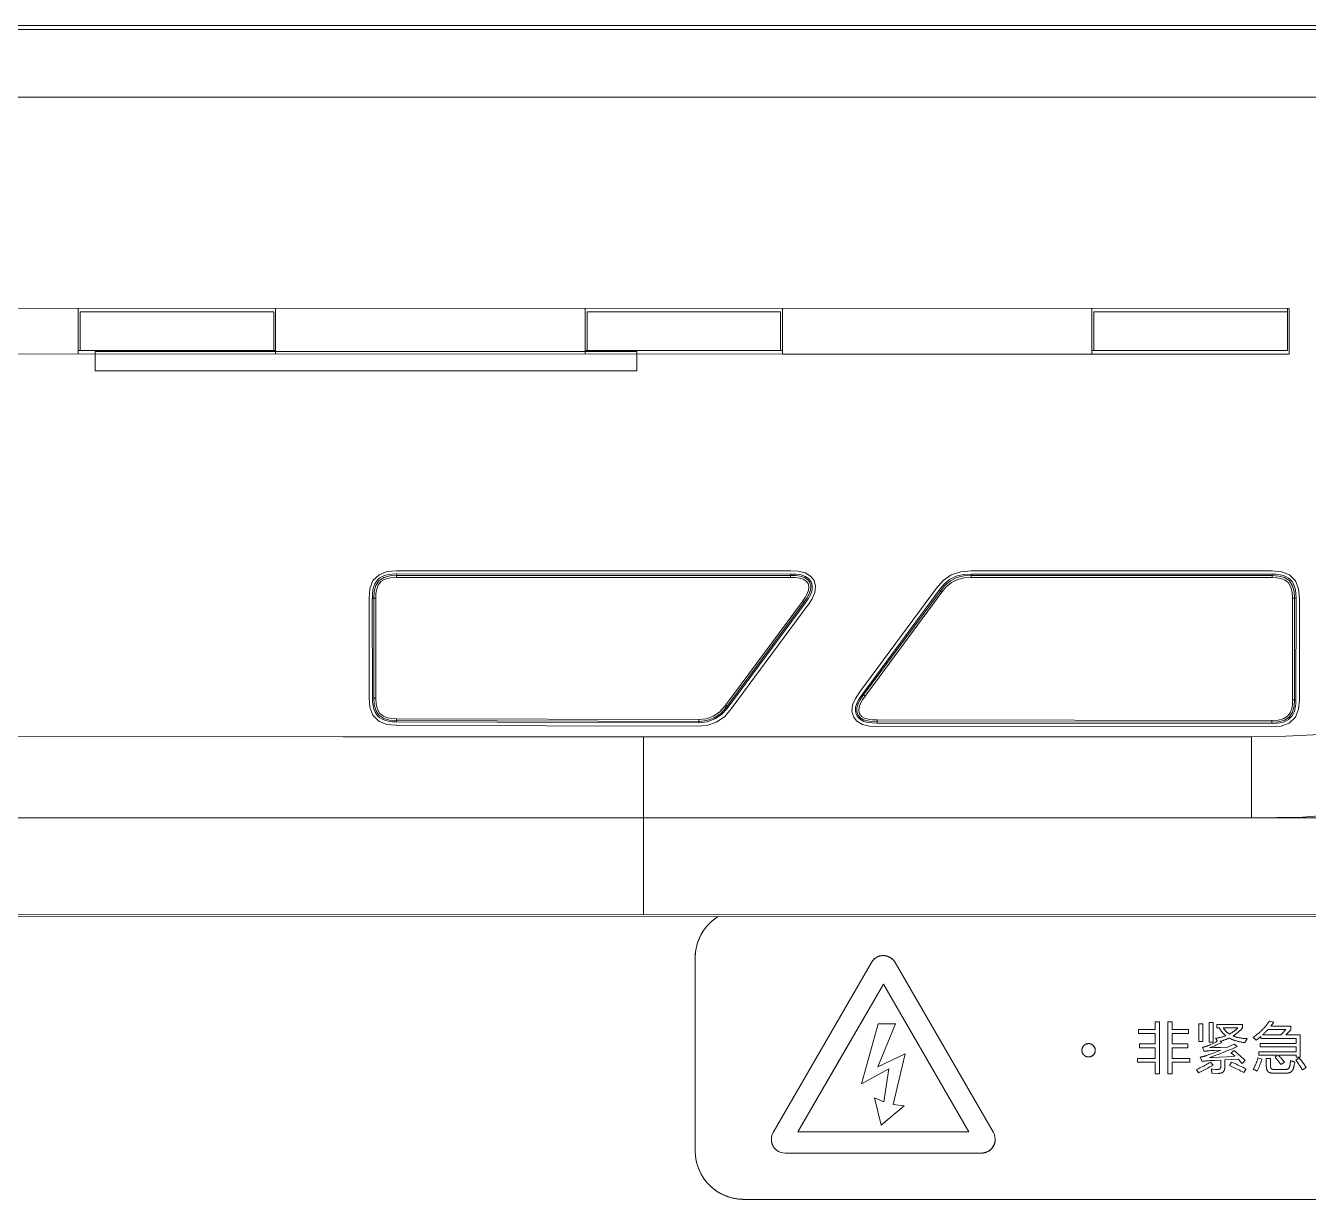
# Model space of a CAD drawing. Header units: millimetres. Extents: x 0 to 100, y -18 to 195.
# Drawn here: x 62.76 to 69.39, y 147.4 to 153.47 of the extents above; entities that cross this region are included whole.
import ezdxf

# ---------------------------------------------------------------- set-up
doc = ezdxf.new("R2010")
doc.units = ezdxf.units.MM
for name, color, linetype in [('4208-01638_A_0', 7, 'Continuous'), ('4208-01643_A_0', 7, 'Continuous'), ('4403-05132_0', 7, 'Continuous'), ('ANJIAN_A_0', 7, 'Continuous'), ('DAOGUANGZHU_A_0', 7, 'Continuous'), ('ZHUANGSHIMIANBAN_A_0', 7, 'Continuous')]:
    doc.layers.add(name, color=color, linetype=linetype)

msp = doc.modelspace()

# ---------------------------------------------------------------- linework, layer by layer
at = {"color": 0, "linetype": 'Continuous', "lineweight": 9}
for p, q in [((63.1221, 151.7814), (63.1221, 151.6815)), ((65.9211, 151.7814), (63.1221, 151.7814)), ((65.9212, 151.7814), (65.9212, 151.6815)), ((65.9211, 151.6815), (63.1221, 151.6815)), ((67.1339, 148.6229), (66.6257, 147.7432)), ((67.14, 148.6325), (67.1339, 148.6229)), ((67.256, 148.6229), (67.2495, 148.6325)), ((67.7638, 147.7432), (67.256, 148.6229)), ((66.9744, 148.1288), (67.195, 148.5108)), ((67.195, 148.5108), (67.6361, 147.7467)), ((67.0821, 147.9956), (67.1676, 148.3051)), ((67.2574, 148.3051), (67.167, 148.0836)), ((67.1676, 148.3051), (67.2574, 148.3051)), ((67.167, 148.0836), (67.3077, 148.1514)), ((67.3077, 148.1514), (67.2458, 147.8892)), ((66.7538, 147.7467), (66.9744, 148.1288)), ((67.2233, 148.0732), (67.0821, 147.9956)), ((67.1968, 147.9017), (67.2233, 148.0732)), ((67.1839, 147.7812), (67.1486, 147.9235)), ((67.1486, 147.9235), (67.1968, 147.9017)), ((67.3028, 147.8815), (67.1839, 147.7812)), ((67.2458, 147.8892), (67.3028, 147.8815)), ((67.6361, 147.7467), (66.7538, 147.7467)), ((66.6178, 147.7223), (66.6165, 147.711)), ((66.6209, 147.7332), (66.6178, 147.7223)), ((66.6257, 147.7432), (66.6209, 147.7332)), ((67.7686, 147.7332), (67.7638, 147.7432)), ((67.7717, 147.7223), (67.7686, 147.7332)), ((67.7734, 147.711), (67.7717, 147.7223)), ((66.6361, 147.6591), (66.6444, 147.6517)), ((66.6444, 147.6517), (66.654, 147.6456)), ((66.654, 147.6456), (66.6645, 147.6412)), ((66.6645, 147.6412), (66.6758, 147.6386)), ((66.6758, 147.6386), (66.6871, 147.6377)), ((66.6871, 147.6377), (67.7028, 147.6377))]:
    msp.add_line(p, q, dxfattribs=at)
for points in [[(67.1893, 148.6582), (67.1753, 148.6561), (67.1618, 148.6508), (67.1497, 148.6428), (67.14, 148.6325)], [(67.2495, 148.6325), (67.2374, 148.644), (67.2224, 148.6525), (67.2059, 148.6575), (67.1893, 148.6582)], [(68.2211, 148.169), (68.2236, 148.1821), (68.231, 148.1932), (68.2421, 148.2008), (68.2554, 148.2037), (68.2687, 148.2012), (68.2801, 148.1938), (68.2877, 148.1825), (68.2904, 148.1693)], [(68.2904, 148.1693), (68.2878, 148.156), (68.2804, 148.1447), (68.2692, 148.1371), (68.2559, 148.1344), (68.2426, 148.137), (68.2313, 148.1445), (68.2238, 148.1558), (68.2211, 148.169)], [(66.6165, 147.711), (66.6174, 147.6969), (66.6211, 147.6829), (66.6274, 147.67), (66.6361, 147.6591)], [(67.7028, 147.6377), (67.7213, 147.6403), (67.7388, 147.6476), (67.7538, 147.6593), (67.7648, 147.6747), (67.7714, 147.6924), (67.7734, 147.711)]]:
    msp.add_lwpolyline(points, dxfattribs=at)
at = {"layer": '4208-01638_A_0', "color": 0, "linetype": 'Continuous', "lineweight": 9}
for p, q in [((56.1349, 153.0986), (76.2375, 153.0963)), ((69.2928, 152.0047), (57.7968, 152.006)), ((63.035, 152.0054), (63.035, 151.769)), ((64.0546, 151.7689), (64.0546, 152.0053)), ((65.6541, 152.0051), (65.654, 151.7687)), ((66.6737, 151.7686), (66.6737, 152.005)), ((68.2731, 152.0048), (68.2731, 151.7684)), ((69.2927, 151.7683), (69.2928, 152.0047)), ((60.4159, 151.7693), (66.6737, 151.7686)), ((66.6737, 151.7686), (68.2731, 151.7684)), ((69.2927, 151.7683), (68.2731, 151.7684)), ((64.6786, 150.6485), (66.7145, 150.6483)), ((67.6482, 150.6482), (69.2035, 150.648)), ((67.0733, 150.0215), (67.4697, 150.5581)), ((64.5372, 149.9906), (64.5372, 150.5072)), ((66.8046, 150.4698), (66.4093, 149.9346)), ((69.3449, 150.5066), (69.3448, 149.9816)), ((66.2307, 149.8446), (64.6783, 149.8488)), ((69.2034, 149.8404), (67.1633, 149.8427)), ((64.404, 149.79), (65.955, 149.7902)), ((65.9549, 148.8701), (65.955, 149.7898)), ((65.955, 149.7902), (69.0983, 149.7898)), ((69.0982, 149.37), (69.0983, 149.7898)), ((65.955, 149.3703), (75.495, 149.3692)), ((56.8905, 148.8711), (75.4913, 148.869)), ((75.4913, 148.8586), (56.8905, 148.8607))]:
    msp.add_line(p, q, dxfattribs=at)
for points in [[(69.0983, 149.7898), (69.2751, 149.7923), (69.4518, 149.8015), (69.6276, 149.8227), (69.8012, 149.8591), (69.9702, 149.9126), (70.1326, 149.9838), (70.2862, 150.0721), (70.4294, 150.176), (70.5614, 150.2935), (70.6826, 150.4218), (70.795, 150.558), (70.9024, 150.699)], [(64.5372, 150.5064), (64.541, 150.5554), (64.5578, 150.5971), (64.589, 150.6278), (64.6304, 150.6439), (64.6786, 150.6475)], [(66.7145, 150.6473), (66.7547, 150.6456), (66.7906, 150.6372), (66.8187, 150.6207), (66.8371, 150.5975), (66.8451, 150.569), (66.8417, 150.5364), (66.8272, 150.5024), (66.8046, 150.4691)], [(67.4697, 150.5573), (67.5035, 150.597), (67.5462, 150.6273), (67.5958, 150.6432), (67.6482, 150.6472)], [(69.2035, 150.647), (69.2526, 150.6433), (69.2943, 150.6265), (69.325, 150.5954), (69.3412, 150.554), (69.3449, 150.5058)], [(71.2402, 150.4507), (71.0858, 150.2491), (70.9354, 150.0755), (70.7854, 149.9282), (70.635, 149.8042), (70.4824, 149.6997), (70.3258, 149.6114), (70.162, 149.5371), (69.9879, 149.4758), (69.8003, 149.4278), (69.5935, 149.3938), (69.3617, 149.3749), (69.0982, 149.37)], [(67.1633, 149.8429), (67.1229, 149.8447), (67.087, 149.8532), (67.0588, 149.87), (67.0406, 149.8933), (67.0329, 149.9218), (67.0363, 149.9543), (67.0508, 149.9879), (67.0733, 150.0214)], [(64.6783, 149.849), (64.6293, 149.8529), (64.5877, 149.8697), (64.557, 149.9009), (64.5408, 149.9423), (64.5372, 149.9905)], [(66.4093, 149.9346), (66.3755, 149.8948), (66.3328, 149.8645), (66.2831, 149.8486), (66.2307, 149.8447)], [(69.3448, 149.9815), (69.341, 149.9325), (69.3241, 149.8908), (69.2929, 149.8602), (69.2515, 149.8441), (69.2034, 149.8416)], [(56.6447, 149.8045), (59.2311, 149.7966), (61.8175, 149.7916), (64.404, 149.79)], [(59.6621, 149.3752), (62.6901, 149.3713), (65.955, 149.3704)]]:
    msp.add_lwpolyline(points, dxfattribs=at)
at = {"layer": '4208-01643_A_0', "color": 0, "linetype": 'Continuous', "lineweight": 9}
for p, q in [((56.8149, 153.4462), (75.5682, 153.4462)), ((76.2484, 153.0963), (56.1347, 153.0963))]:
    msp.add_line(p, q, dxfattribs=at)
at = {"layer": '4403-05132_0', "color": 0, "linetype": 'Continuous', "lineweight": 9}
for p, q in [((66.2951, 148.8233), (66.2975, 148.8257)), ((66.2548, 148.769), (66.2588, 148.776)), ((66.231, 148.7095), (66.2328, 148.7158)), ((66.2229, 148.6479), (66.2229, 147.6483)), ((67.1339, 148.6229), (66.6257, 147.7432)), ((67.14, 148.6325), (67.1339, 148.6229)), ((67.256, 148.6229), (67.2495, 148.6325)), ((67.7638, 147.7432), (67.256, 148.6229)), ((67.195, 148.5108), (66.7538, 147.7467)), ((67.6361, 147.7467), (67.195, 148.5108)), ((67.0821, 147.9956), (67.1676, 148.3051)), ((67.2574, 148.3051), (67.167, 148.0836)), ((67.1676, 148.3051), (67.2574, 148.3051)), ((68.5993, 148.2759), (68.5993, 148.3153)), ((68.5993, 148.3153), (68.6214, 148.3153)), ((68.6214, 148.3153), (68.6214, 148.0473)), ((68.6646, 148.0473), (68.6646, 148.3153)), ((68.6646, 148.3153), (68.6867, 148.3153)), ((68.6867, 148.3153), (68.6867, 148.2759)), ((68.8254, 148.214), (68.8254, 148.3057)), ((68.8254, 148.3057), (68.8452, 148.3057)), ((68.8452, 148.3057), (68.8452, 148.214)), ((68.8788, 148.2109), (68.8788, 148.3128)), ((68.8788, 148.3128), (68.8987, 148.3128)), ((68.8987, 148.3128), (68.8987, 148.2109)), ((68.9182, 148.2859), (68.9182, 148.3029)), ((68.9182, 148.3029), (69.0502, 148.3029)), ((68.9307, 148.2859), (68.9182, 148.2859)), ((69.0273, 148.2859), (68.951, 148.2859)), ((69.0502, 148.3029), (69.0502, 148.2853)), ((69.1898, 148.32), (69.2126, 148.3148)), ((69.1976, 148.2941), (69.3014, 148.2941)), ((69.3014, 148.2941), (69.3014, 148.2756)), ((68.5142, 148.2561), (68.5142, 148.2759)), ((68.5142, 148.2759), (68.5993, 148.2759)), ((68.5993, 148.2561), (68.5142, 148.2561)), ((68.5993, 148.2021), (68.5993, 148.2561)), ((68.6867, 148.2759), (68.7723, 148.2759)), ((68.6867, 148.2561), (68.6867, 148.2021)), ((68.7723, 148.2561), (68.6867, 148.2561)), ((68.7723, 148.2759), (68.7723, 148.2561)), ((68.8452, 148.214), (68.8254, 148.214)), ((68.8987, 148.2109), (68.8788, 148.2109)), ((68.9348, 148.2153), (68.9441, 148.2085)), ((69.1454, 148.2305), (69.1454, 148.2404)), ((69.3281, 148.2305), (69.1454, 148.2305)), ((69.1549, 148.2487), (69.2498, 148.2487)), ((69.2741, 148.2759), (69.1822, 148.2759)), ((69.3014, 148.2756), (69.2756, 148.2487)), ((69.2756, 148.2487), (69.349, 148.2487)), ((69.3281, 148.2049), (69.3281, 148.2305)), ((69.349, 148.2487), (69.349, 148.1335)), ((67.167, 148.0836), (67.3077, 148.1514)), ((67.3077, 148.1514), (67.2458, 147.8892)), ((68.5186, 148.1823), (68.5186, 148.2021)), ((68.5186, 148.2021), (68.5993, 148.2021)), ((68.5993, 148.1823), (68.5186, 148.1823)), ((68.5993, 148.1272), (68.5993, 148.1823)), ((68.6867, 148.2021), (68.7682, 148.2021)), ((68.6867, 148.1823), (68.6867, 148.1272)), ((68.7682, 148.1823), (68.6867, 148.1823)), ((68.7682, 148.2021), (68.7682, 148.1823)), ((68.8439, 148.1842), (68.8492, 148.1855)), ((68.8529, 148.1633), (68.8439, 148.1842)), ((68.8808, 148.182), (68.9022, 148.1826)), ((68.8853, 148.1983), (68.8943, 148.2023)), ((68.9064, 148.1684), (68.8934, 148.1676)), ((68.9022, 148.1826), (68.938, 148.1838)), ((68.9389, 148.1704), (68.9064, 148.1684)), ((68.9441, 148.2085), (68.9327, 148.2034)), ((68.938, 148.1838), (68.9738, 148.1853)), ((68.9738, 148.1853), (69.008, 148.201)), ((68.9932, 148.1558), (69.0075, 148.1676)), ((69.0119, 148.1382), (68.9932, 148.1558)), ((69.008, 148.201), (69.0232, 148.1878)), ((69.1355, 148.1431), (69.1355, 148.1613)), ((69.1355, 148.1613), (69.3281, 148.1613)), ((69.1421, 148.1872), (69.1421, 148.2049)), ((69.1421, 148.2049), (69.3281, 148.2049)), ((69.3281, 148.1872), (69.1421, 148.1872)), ((69.3281, 148.1613), (69.3281, 148.1872)), ((66.7538, 147.7467), (66.9744, 148.1288)), ((68.5087, 148.1073), (68.5087, 148.1272)), ((68.5087, 148.1272), (68.5993, 148.1272)), ((68.5993, 148.1073), (68.5087, 148.1073)), ((68.5993, 148.0473), (68.5993, 148.1073)), ((68.6867, 148.1272), (68.7784, 148.1272)), ((68.6867, 148.1073), (68.6867, 148.0473)), ((68.7784, 148.1073), (68.6867, 148.1073)), ((68.7784, 148.1272), (68.7784, 148.1073)), ((68.8433, 148.1115), (68.832, 148.1332)), ((68.8857, 148.1084), (68.8992, 148.0925)), ((68.9071, 148.1167), (68.888, 148.1158)), ((68.9389, 148.1184), (68.9071, 148.1167)), ((68.9315, 148.1336), (68.9717, 148.1358)), ((68.9389, 148.085), (68.9389, 148.1184)), ((69.0279, 148.1226), (68.9599, 148.1193)), ((68.9599, 148.1193), (68.9599, 148.0823)), ((68.9717, 148.1358), (69.0119, 148.1382)), ((68.9833, 148.0908), (68.9937, 148.1073)), ((69.0491, 148.1012), (69.0279, 148.1226)), ((69.0651, 148.1159), (69.0491, 148.1012)), ((69.1305, 148.1294), (69.1512, 148.123)), ((69.2321, 148.1431), (69.1355, 148.1431)), ((69.1741, 148.0867), (69.1741, 148.1269)), ((69.1741, 148.1269), (69.1956, 148.1269)), ((69.1956, 148.1269), (69.1956, 148.0878)), ((69.219, 148.1332), (69.2321, 148.1431)), ((69.3281, 148.1431), (69.2366, 148.1431)), ((69.2677, 148.1084), (69.2498, 148.0947)), ((69.298, 148.1028), (69.2988, 148.1079)), ((69.3208, 148.104), (69.3195, 148.0973)), ((69.3215, 148.1073), (69.3208, 148.104)), ((69.3267, 148.1187), (69.3441, 148.1296)), ((69.3281, 148.1335), (69.3281, 148.1431)), ((69.349, 148.1335), (69.3281, 148.1335)), ((69.3802, 148.0803), (69.3612, 148.0674)), ((67.2233, 148.0732), (67.0821, 147.9956)), ((67.1968, 147.9017), (67.2233, 148.0732)), ((68.6214, 148.0473), (68.5993, 148.0473)), ((68.6867, 148.0473), (68.6646, 148.0473)), ((68.824, 148.0522), (68.813, 148.0704)), ((68.9276, 148.0495), (68.8929, 148.05)), ((68.899, 148.0709), (68.912, 148.0698)), ((69.0695, 148.0735), (69.0577, 148.0541)), ((69.2774, 148.0508), (69.2061, 148.0508)), ((69.2116, 148.0701), (69.2738, 148.0701)), ((67.1839, 147.7812), (67.1486, 147.9235)), ((67.1486, 147.9235), (67.1968, 147.9017)), ((67.3028, 147.8815), (67.1839, 147.7812)), ((67.2458, 147.8892), (67.3028, 147.8815)), ((67.6361, 147.7467), (66.7538, 147.7467)), ((66.6178, 147.7223), (66.6165, 147.711)), ((66.6209, 147.7332), (66.6178, 147.7223)), ((66.6257, 147.7432), (66.6209, 147.7332)), ((67.7686, 147.7332), (67.7638, 147.7432)), ((67.7717, 147.7223), (67.7686, 147.7332)), ((67.7734, 147.711), (67.7717, 147.7223)), ((66.6361, 147.6591), (66.6444, 147.6517)), ((66.6444, 147.6517), (66.654, 147.6456)), ((66.654, 147.6456), (66.6645, 147.6412)), ((66.6645, 147.6412), (66.6758, 147.6386)), ((66.6758, 147.6386), (66.6871, 147.6377)), ((66.6871, 147.6377), (67.7028, 147.6377)), ((66.2328, 147.5803), (66.231, 147.5867)), ((66.2589, 147.52), (66.2547, 147.5273)), ((66.2977, 147.4703), (66.2949, 147.4731)), ((66.352, 147.4301), (66.3445, 147.4344)), ((66.4114, 147.4064), (66.4047, 147.4083)), ((66.4728, 147.3983), (75.9695, 147.3983))]:
    msp.add_line(p, q, dxfattribs=at)
for points in [[(66.2588, 148.776), (66.2605, 148.7788), (66.2622, 148.7816), (66.264, 148.7844), (66.2658, 148.7872), (66.2677, 148.79), (66.2696, 148.7927), (66.2715, 148.7954), (66.2735, 148.7981), (66.2755, 148.8007), (66.2775, 148.8034), (66.2796, 148.806), (66.2817, 148.8085), (66.2838, 148.8111), (66.286, 148.8136), (66.2882, 148.816), (66.2905, 148.8185), (66.2928, 148.8209), (66.2951, 148.8233)], [(66.2975, 148.8257), (66.2997, 148.8278), (66.3019, 148.8299), (66.3042, 148.832), (66.3064, 148.8341), (66.3087, 148.8361), (66.3111, 148.8381), (66.3134, 148.8401), (66.3158, 148.842), (66.3182, 148.8439), (66.3207, 148.8458), (66.3231, 148.8476), (66.3256, 148.8494), (66.3281, 148.8512), (66.3306, 148.853), (66.3332, 148.8547), (66.3358, 148.8564), (66.3383, 148.858), (66.341, 148.8597)], [(66.2328, 148.7158), (66.2337, 148.719), (66.2347, 148.7223), (66.2358, 148.7255), (66.2369, 148.7287), (66.238, 148.7319), (66.2392, 148.7351), (66.2404, 148.7382), (66.2416, 148.7414), (66.2429, 148.7445), (66.2443, 148.7477), (66.2457, 148.7508), (66.2471, 148.7538), (66.2485, 148.7569), (66.25, 148.76), (66.2516, 148.763), (66.2532, 148.766), (66.2548, 148.769)], [(66.2229, 148.6479), (66.223, 148.6511), (66.223, 148.6544), (66.2231, 148.6576), (66.2233, 148.6609), (66.2235, 148.6641), (66.2238, 148.6674), (66.2241, 148.6706), (66.2244, 148.6739), (66.2248, 148.6772), (66.2252, 148.6804), (66.2257, 148.6837), (66.2262, 148.6869), (66.2268, 148.6902), (66.2274, 148.6934), (66.228, 148.6966), (66.2287, 148.6999), (66.2294, 148.7031), (66.2302, 148.7063), (66.231, 148.7095)], [(67.1893, 148.6582), (67.1878, 148.6581), (67.1864, 148.658), (67.1849, 148.6579), (67.1834, 148.6577), (67.1819, 148.6575), (67.1805, 148.6573), (67.179, 148.657), (67.1775, 148.6567), (67.176, 148.6563), (67.1746, 148.6559), (67.1731, 148.6555), (67.1717, 148.655), (67.1702, 148.6545), (67.1688, 148.654), (67.1674, 148.6534), (67.1659, 148.6528), (67.1645, 148.6522), (67.1632, 148.6515), (67.1618, 148.6508), (67.1604, 148.6501), (67.1591, 148.6493), (67.1578, 148.6485), (67.1565, 148.6477), (67.1552, 148.6469), (67.1539, 148.646), (67.1527, 148.6451), (67.1515, 148.6442), (67.1503, 148.6433), (67.1491, 148.6423), (67.148, 148.6413), (67.1469, 148.6403), (67.1458, 148.6392), (67.1448, 148.6381), (67.1438, 148.637), (67.1428, 148.6359), (67.1418, 148.6348), (67.1409, 148.6336), (67.14, 148.6325)], [(67.2495, 148.6325), (67.2484, 148.6337), (67.2473, 148.635), (67.2462, 148.6362), (67.245, 148.6374), (67.2439, 148.6385), (67.2426, 148.6397), (67.2414, 148.6408), (67.2401, 148.6419), (67.2387, 148.6429), (67.2374, 148.644), (67.236, 148.645), (67.2346, 148.6459), (67.2331, 148.6469), (67.2316, 148.6478), (67.2302, 148.6487), (67.2286, 148.6495), (67.2271, 148.6503), (67.2256, 148.6511), (67.224, 148.6518), (67.2224, 148.6525), (67.2208, 148.6532), (67.2192, 148.6538), (67.2176, 148.6544), (67.2159, 148.655), (67.2143, 148.6555), (67.2126, 148.656), (67.211, 148.6564), (67.2093, 148.6568), (67.2076, 148.6572), (67.2059, 148.6575), (67.2043, 148.6578), (67.2026, 148.658), (67.2009, 148.6582), (67.1992, 148.6583), (67.1976, 148.6584), (67.1959, 148.6585), (67.1942, 148.6585), (67.1926, 148.6584), (67.1909, 148.6583), (67.1893, 148.6582)], [(68.9649, 148.2441), (68.9632, 148.2455), (68.9614, 148.247), (68.9597, 148.2485), (68.9581, 148.25), (68.9564, 148.2515), (68.9548, 148.2531), (68.9532, 148.2547), (68.9516, 148.2563), (68.9501, 148.258), (68.9485, 148.2597), (68.947, 148.2614), (68.9456, 148.2632), (68.9442, 148.2649), (68.9428, 148.2667), (68.9414, 148.2686), (68.9401, 148.2704), (68.9388, 148.2723), (68.9375, 148.2741), (68.9363, 148.276), (68.9351, 148.278), (68.9339, 148.2799), (68.9328, 148.2819), (68.9317, 148.2839), (68.9307, 148.2859)], [(68.951, 148.2859), (68.952, 148.2843), (68.953, 148.2827), (68.9541, 148.2812), (68.9552, 148.2797), (68.9563, 148.2782), (68.9575, 148.2767), (68.9587, 148.2752), (68.9599, 148.2738), (68.9611, 148.2724), (68.9624, 148.271), (68.9637, 148.2696), (68.965, 148.2682), (68.9663, 148.2669), (68.9677, 148.2656), (68.9691, 148.2643), (68.9705, 148.2631), (68.9719, 148.2618), (68.9733, 148.2606), (68.9748, 148.2594), (68.9763, 148.2583), (68.9778, 148.2572), (68.9793, 148.2561), (68.9809, 148.255), (68.9824, 148.2539), (68.984, 148.2529)], [(68.984, 148.2529), (68.9863, 148.2542), (68.9885, 148.2554), (68.9908, 148.2567), (68.993, 148.2581), (68.9952, 148.2595), (68.9974, 148.2609), (68.9996, 148.2623), (69.0017, 148.2638), (69.0038, 148.2653), (69.0059, 148.2669), (69.008, 148.2684), (69.0101, 148.2701), (69.0121, 148.2717), (69.0141, 148.2734), (69.0161, 148.2751), (69.018, 148.2768), (69.0199, 148.2786), (69.0218, 148.2803), (69.0237, 148.2821), (69.0255, 148.284), (69.0273, 148.2859)], [(69.0502, 148.2853), (69.0486, 148.2832), (69.0469, 148.2811), (69.0452, 148.2791), (69.0435, 148.2771), (69.0417, 148.2751), (69.0399, 148.2731), (69.0381, 148.2712), (69.0362, 148.2693), (69.0343, 148.2675), (69.0324, 148.2656), (69.0304, 148.2638), (69.0284, 148.262), (69.0264, 148.2603), (69.0244, 148.2586), (69.0223, 148.2569), (69.0202, 148.2552), (69.0181, 148.2536), (69.0159, 148.252), (69.0138, 148.2505), (69.0116, 148.2489), (69.0094, 148.2474), (69.0072, 148.246), (69.0049, 148.2446), (69.0027, 148.2432)], [(69.106, 148.236), (69.1104, 148.2391), (69.1148, 148.2422), (69.1191, 148.2454), (69.1234, 148.2487), (69.1276, 148.252), (69.1318, 148.2554), (69.1352, 148.2582), (69.1385, 148.261), (69.1417, 148.2639), (69.145, 148.2669), (69.1482, 148.2698), (69.1513, 148.2729), (69.1544, 148.2759), (69.1575, 148.2791), (69.1605, 148.2822), (69.1635, 148.2854), (69.1664, 148.2887), (69.1692, 148.292), (69.172, 148.2953), (69.1747, 148.2987), (69.1774, 148.3022), (69.18, 148.3057), (69.1826, 148.3092), (69.185, 148.3128), (69.1874, 148.3164), (69.1898, 148.32)], [(69.2126, 148.3148), (69.2115, 148.313), (69.2103, 148.3112), (69.2091, 148.3095), (69.2078, 148.3077), (69.2066, 148.306), (69.2054, 148.3043), (69.2041, 148.3026), (69.2028, 148.3009), (69.2015, 148.2992), (69.2003, 148.2975), (69.1989, 148.2958), (69.1976, 148.2941)], [(68.8943, 148.2023), (68.8988, 148.2043), (68.9025, 148.2061), (68.9063, 148.2079), (68.91, 148.2098), (68.9137, 148.2117), (68.9174, 148.2136), (68.921, 148.2156)], [(68.9122, 148.2313), (68.9149, 148.2316), (68.9176, 148.232), (68.9203, 148.2324), (68.9229, 148.2328), (68.9256, 148.2333), (68.9283, 148.2338), (68.931, 148.2343), (68.9337, 148.2348), (68.9363, 148.2354), (68.939, 148.236), (68.9416, 148.2367), (68.9443, 148.2374), (68.9469, 148.2381), (68.9495, 148.2388), (68.9521, 148.2396), (68.9547, 148.2404), (68.9573, 148.2413), (68.9598, 148.2422), (68.9624, 148.2431), (68.9649, 148.2441)], [(68.921, 148.2156), (68.9206, 148.2166), (68.9201, 148.2176), (68.9196, 148.2187), (68.9191, 148.2197), (68.9186, 148.2207), (68.918, 148.2217), (68.9175, 148.2227), (68.917, 148.2237), (68.9164, 148.2246), (68.9158, 148.2256), (68.9152, 148.2266), (68.9147, 148.2275), (68.9141, 148.2285), (68.9134, 148.2294), (68.9128, 148.2304), (68.9122, 148.2313)], [(68.9826, 148.2324), (68.9799, 148.2311), (68.9771, 148.2299), (68.9744, 148.2287), (68.9716, 148.2276), (68.9689, 148.2265), (68.9661, 148.2254), (68.9633, 148.2243), (68.9605, 148.2233), (68.9577, 148.2223), (68.9548, 148.2213), (68.952, 148.2204), (68.9491, 148.2195), (68.9463, 148.2186), (68.9434, 148.2177), (68.9405, 148.2169), (68.9377, 148.2161), (68.9348, 148.2153)], [(69.064, 148.2085), (69.0601, 148.2089), (69.0562, 148.2094), (69.0523, 148.21), (69.0485, 148.2106), (69.0446, 148.2112), (69.0407, 148.212), (69.0377, 148.2126), (69.0347, 148.2132), (69.0316, 148.2139), (69.0286, 148.2146), (69.0256, 148.2154), (69.0226, 148.2162), (69.0196, 148.2171), (69.0167, 148.218), (69.0137, 148.2189), (69.0108, 148.2199), (69.0078, 148.2209), (69.0049, 148.222), (69.0021, 148.2231), (68.9992, 148.2243), (68.9964, 148.2255), (68.9935, 148.2268), (68.9908, 148.2281), (68.988, 148.2295), (68.9853, 148.2309), (68.9826, 148.2324)], [(69.0027, 148.2432), (69.0053, 148.2421), (69.0079, 148.2411), (69.0105, 148.2402), (69.0131, 148.2393), (69.0158, 148.2384), (69.0184, 148.2376), (69.0215, 148.2368), (69.0246, 148.2359), (69.0276, 148.2352), (69.0308, 148.2345), (69.0339, 148.2338), (69.037, 148.2332), (69.0401, 148.2326), (69.0433, 148.2321), (69.0464, 148.2316), (69.0496, 148.2312), (69.0528, 148.2308), (69.0559, 148.2304), (69.0591, 148.2301), (69.0623, 148.2299), (69.0655, 148.2296), (69.0686, 148.2294), (69.0718, 148.2292), (69.075, 148.2291)], [(69.075, 148.2291), (69.0739, 148.2273), (69.0729, 148.2254), (69.0718, 148.2236), (69.0708, 148.2217), (69.0698, 148.2198), (69.0688, 148.2179), (69.0678, 148.2161), (69.0669, 148.2142), (69.0659, 148.2123), (69.0649, 148.2104), (69.064, 148.2085)], [(69.1217, 148.2217), (69.1205, 148.2229), (69.1192, 148.2242), (69.1179, 148.2254), (69.1166, 148.2266), (69.1153, 148.2278), (69.114, 148.229), (69.1127, 148.2302), (69.1114, 148.2314), (69.1101, 148.2325), (69.1087, 148.2337), (69.106, 148.236)], [(69.1454, 148.2404), (69.1431, 148.2384), (69.1408, 148.2365), (69.1385, 148.2346), (69.1361, 148.2327), (69.1338, 148.2308), (69.1314, 148.2289), (69.129, 148.2271), (69.1266, 148.2253), (69.1242, 148.2235), (69.1217, 148.2217)], [(69.1822, 148.2759), (69.18, 148.2736), (69.1779, 148.2712), (69.1757, 148.2689), (69.1734, 148.2665), (69.1712, 148.2642), (69.1689, 148.262), (69.1666, 148.2597), (69.1643, 148.2575), (69.162, 148.2552), (69.1597, 148.253), (69.1573, 148.2508), (69.1549, 148.2487)], [(69.2498, 148.2487), (69.2529, 148.252), (69.256, 148.2554), (69.2591, 148.2587), (69.2621, 148.2621), (69.2651, 148.2656), (69.2681, 148.269), (69.2711, 148.2725), (69.2741, 148.2759)], [(68.2211, 148.169), (68.2212, 148.1704), (68.2212, 148.1718), (68.2214, 148.1732), (68.2216, 148.1746), (68.2218, 148.1759), (68.2221, 148.1773), (68.2224, 148.1786), (68.2228, 148.1799), (68.2233, 148.1812), (68.2238, 148.1825), (68.2243, 148.1837), (68.2249, 148.1849), (68.2256, 148.1861), (68.2262, 148.1872), (68.227, 148.1883), (68.2277, 148.1894), (68.2286, 148.1905), (68.2294, 148.1915), (68.2303, 148.1925), (68.2312, 148.1935), (68.2322, 148.1944), (68.2332, 148.1953), (68.2343, 148.1962), (68.2354, 148.197), (68.2365, 148.1977), (68.2376, 148.1985), (68.2388, 148.1991), (68.24, 148.1998), (68.2412, 148.2004), (68.2425, 148.2009), (68.2437, 148.2014), (68.245, 148.2019), (68.2463, 148.2023), (68.2476, 148.2026), (68.2489, 148.203), (68.2503, 148.2032), (68.2516, 148.2034), (68.253, 148.2036), (68.2543, 148.2037), (68.2557, 148.2037), (68.257, 148.2037), (68.2584, 148.2036), (68.2597, 148.2035), (68.2611, 148.2033), (68.2624, 148.203), (68.2638, 148.2027), (68.2651, 148.2024), (68.2664, 148.202), (68.2677, 148.2016), (68.269, 148.2011), (68.2702, 148.2005), (68.2714, 148.1999), (68.2726, 148.1993), (68.2738, 148.1986), (68.275, 148.1979), (68.2761, 148.1971), (68.2772, 148.1963), (68.2782, 148.1954), (68.2793, 148.1945), (68.2803, 148.1936), (68.2812, 148.1926), (68.2821, 148.1916), (68.283, 148.1905), (68.2838, 148.1894), (68.2846, 148.1883), (68.2853, 148.1872), (68.286, 148.186), (68.2866, 148.1848), (68.2872, 148.1836), (68.2878, 148.1823), (68.2883, 148.181), (68.2887, 148.1797), (68.2891, 148.1784), (68.2895, 148.1771), (68.2898, 148.1758), (68.29, 148.1745), (68.2902, 148.1731), (68.2903, 148.1718), (68.2904, 148.1704), (68.2904, 148.169)], [(68.2904, 148.169), (68.2904, 148.1677), (68.2903, 148.1663), (68.2902, 148.165), (68.29, 148.1636), (68.2898, 148.1623), (68.2895, 148.161), (68.2891, 148.1596), (68.2887, 148.1583), (68.2883, 148.157), (68.2878, 148.1558), (68.2872, 148.1545), (68.2866, 148.1533), (68.286, 148.1521), (68.2853, 148.1509), (68.2846, 148.1498), (68.2838, 148.1486), (68.283, 148.1476), (68.2821, 148.1465), (68.2812, 148.1455), (68.2803, 148.1445), (68.2793, 148.1436), (68.2783, 148.1427), (68.2772, 148.1418), (68.2761, 148.141), (68.275, 148.1402), (68.2739, 148.1395), (68.2727, 148.1388), (68.2715, 148.1382), (68.2703, 148.1376), (68.269, 148.1371), (68.2677, 148.1366), (68.2665, 148.1361), (68.2652, 148.1357), (68.2639, 148.1354), (68.2625, 148.1351), (68.2612, 148.1348), (68.2599, 148.1346), (68.2585, 148.1345), (68.2571, 148.1344), (68.2558, 148.1344), (68.2544, 148.1344), (68.2531, 148.1345), (68.2517, 148.1346), (68.2504, 148.1348), (68.249, 148.1351), (68.2477, 148.1353), (68.2464, 148.1357), (68.2451, 148.1361), (68.2438, 148.1365), (68.2425, 148.137), (68.2413, 148.1376), (68.24, 148.1382), (68.2388, 148.1388), (68.2376, 148.1395), (68.2365, 148.1402), (68.2354, 148.141), (68.2343, 148.1418), (68.2332, 148.1427), (68.2322, 148.1436), (68.2312, 148.1445), (68.2303, 148.1455), (68.2294, 148.1465), (68.2286, 148.1476), (68.2278, 148.1487), (68.227, 148.1498), (68.2263, 148.1509), (68.2256, 148.1521), (68.225, 148.1533), (68.2244, 148.1546), (68.2238, 148.1558), (68.2233, 148.1571), (68.2229, 148.1584), (68.2225, 148.1597), (68.2222, 148.161), (68.2219, 148.1623), (68.2216, 148.1637), (68.2214, 148.165), (68.2213, 148.1664), (68.2212, 148.1677), (68.2211, 148.169)], [(68.8492, 148.1855), (68.8519, 148.1862), (68.8545, 148.1869), (68.8572, 148.1877), (68.8599, 148.1884), (68.8625, 148.1892), (68.8651, 148.1901), (68.8677, 148.191), (68.8703, 148.1919), (68.8729, 148.1929), (68.8754, 148.1939), (68.8779, 148.195), (68.8804, 148.196), (68.8853, 148.1983)], [(68.8934, 148.1676), (68.8869, 148.1671), (68.8804, 148.1666), (68.8739, 148.166), (68.8713, 148.1657), (68.8686, 148.1655), (68.866, 148.1652), (68.8634, 148.1649), (68.8608, 148.1645), (68.8581, 148.1642), (68.8555, 148.1637), (68.8529, 148.1633)], [(68.8667, 148.1424), (68.8775, 148.1464), (68.8863, 148.1497), (68.8951, 148.153), (68.9039, 148.1564), (68.9127, 148.1598), (68.9215, 148.1633), (68.9302, 148.1668), (68.9389, 148.1704)], [(69.0232, 148.1878), (69.0127, 148.1831), (69.0021, 148.1784), (68.9915, 148.1739), (68.9792, 148.1688), (68.967, 148.1638), (68.9547, 148.1589), (68.9424, 148.1541), (68.93, 148.1494), (68.9176, 148.1448), (68.9052, 148.1402), (68.8927, 148.1357), (68.8802, 148.1313)], [(68.9327, 148.2034), (68.9204, 148.1981), (68.9138, 148.1953), (68.9073, 148.1926), (68.9007, 148.1899), (68.894, 148.1872), (68.8874, 148.1846), (68.8808, 148.182)], [(69.0075, 148.1676), (69.0134, 148.1626), (69.0193, 148.1576), (69.0252, 148.1525), (69.031, 148.1474), (69.0368, 148.1423), (69.0425, 148.1371), (69.0482, 148.1318), (69.0539, 148.1266), (69.0595, 148.1212), (69.0651, 148.1159)], [(68.813, 148.0704), (68.8172, 148.0721), (68.8215, 148.0739), (68.8257, 148.0757), (68.8298, 148.0775), (68.834, 148.0794), (68.8381, 148.0814), (68.8422, 148.0834), (68.8463, 148.0854), (68.8504, 148.0875), (68.8544, 148.0897), (68.8584, 148.0919), (68.8624, 148.0941), (68.8664, 148.0964), (68.8703, 148.0987), (68.8742, 148.1011), (68.8781, 148.1035), (68.8819, 148.106), (68.8857, 148.1084)], [(68.8992, 148.0925), (68.8925, 148.0885), (68.8858, 148.0847), (68.8791, 148.0809), (68.8723, 148.0771), (68.8655, 148.0734), (68.8586, 148.0697), (68.8518, 148.0661), (68.8449, 148.0626), (68.8379, 148.0591), (68.831, 148.0556), (68.824, 148.0522)], [(68.832, 148.1332), (68.8341, 148.1336), (68.8361, 148.1341), (68.8382, 148.1345), (68.8403, 148.1349), (68.8423, 148.1354), (68.8444, 148.1359), (68.8464, 148.1364), (68.8485, 148.1369), (68.8505, 148.1374), (68.8526, 148.138), (68.8546, 148.1385), (68.8566, 148.1391), (68.8587, 148.1397), (68.8607, 148.1404), (68.8627, 148.141), (68.8647, 148.1417), (68.8667, 148.1424)], [(68.888, 148.1158), (68.8816, 148.1154), (68.8753, 148.115), (68.8717, 148.1148), (68.8681, 148.1145), (68.8646, 148.1142), (68.861, 148.1139), (68.8574, 148.1135), (68.8539, 148.1131), (68.8503, 148.1126), (68.8468, 148.1121), (68.8433, 148.1115)], [(68.8802, 148.1313), (68.8958, 148.132), (68.9315, 148.1336)], [(68.912, 148.0698), (68.9132, 148.0698), (68.9144, 148.0697), (68.9157, 148.0696), (68.9169, 148.0696), (68.9181, 148.0695), (68.9194, 148.0695), (68.9207, 148.0695), (68.9219, 148.0695), (68.9232, 148.0696), (68.9239, 148.0697), (68.9245, 148.0697), (68.9252, 148.0698), (68.9258, 148.0698), (68.9265, 148.0699), (68.9271, 148.07), (68.9278, 148.0701), (68.9284, 148.0703), (68.929, 148.0704), (68.9297, 148.0706), (68.9303, 148.0708), (68.9309, 148.071), (68.9314, 148.0712), (68.932, 148.0714), (68.9326, 148.0717), (68.9331, 148.072), (68.9336, 148.0723), (68.9341, 148.0727), (68.9345, 148.0731), (68.935, 148.0735), (68.9354, 148.0739), (68.9358, 148.0743), (68.9361, 148.0748), (68.9365, 148.0753), (68.9368, 148.0759), (68.9371, 148.0764), (68.9373, 148.077), (68.9376, 148.0775), (68.9378, 148.0781), (68.938, 148.0787), (68.9382, 148.0794), (68.9384, 148.08), (68.9385, 148.0806), (68.9386, 148.0813), (68.9387, 148.0819), (68.9388, 148.0825), (68.9389, 148.0832), (68.9389, 148.0838), (68.9389, 148.0844), (68.9389, 148.085)], [(68.9599, 148.0823), (68.9598, 148.0814), (68.9598, 148.0805), (68.9598, 148.0796), (68.9597, 148.0787), (68.9597, 148.0779), (68.9596, 148.077), (68.9595, 148.0761), (68.9594, 148.0752), (68.9592, 148.0743), (68.9591, 148.0734), (68.9589, 148.0725), (68.9587, 148.0716), (68.9585, 148.0707), (68.9583, 148.0699), (68.9581, 148.069), (68.9578, 148.0681), (68.9575, 148.0673), (68.9572, 148.0665), (68.9569, 148.0656), (68.9565, 148.0648), (68.9562, 148.064), (68.9558, 148.0632), (68.9554, 148.0625), (68.9549, 148.0617), (68.9545, 148.061), (68.954, 148.0603), (68.9535, 148.0596), (68.9529, 148.0589), (68.9524, 148.0583), (68.9518, 148.0577), (68.9512, 148.0571), (68.9505, 148.0565), (68.9499, 148.056), (68.9492, 148.0555), (68.9485, 148.055), (68.9478, 148.0545), (68.9471, 148.0541), (68.9463, 148.0537), (68.9456, 148.0533), (68.9448, 148.0529), (68.944, 148.0525), (68.9432, 148.0522), (68.9423, 148.0519), (68.9415, 148.0516), (68.9407, 148.0513), (68.9398, 148.0511), (68.9389, 148.0509), (68.9381, 148.0506), (68.9372, 148.0504), (68.9363, 148.0503), (68.9355, 148.0501), (68.9346, 148.05), (68.9337, 148.0499), (68.9328, 148.0498), (68.9319, 148.0497), (68.9311, 148.0496), (68.9302, 148.0495), (68.9293, 148.0495), (68.9284, 148.0495), (68.9276, 148.0495)], [(69.0577, 148.0541), (69.0503, 148.058), (69.043, 148.0619), (69.0356, 148.0657), (69.0282, 148.0694), (69.0208, 148.0731), (69.0133, 148.0767), (69.0058, 148.0803), (68.9983, 148.0838), (68.9908, 148.0873), (68.9833, 148.0908)], [(68.9937, 148.1073), (69.0022, 148.1037), (69.0107, 148.1001), (69.0192, 148.0964), (69.0276, 148.0927), (69.036, 148.0889), (69.0444, 148.0851), (69.0528, 148.0813), (69.0612, 148.0774), (69.0695, 148.0735)], [(69.1063, 148.0704), (69.108, 148.0733), (69.1096, 148.0763), (69.1111, 148.0793), (69.1126, 148.0823), (69.1141, 148.0853), (69.1155, 148.0883), (69.1169, 148.0914), (69.1183, 148.0945), (69.1196, 148.0976), (69.1209, 148.1007), (69.1221, 148.1038), (69.1233, 148.107), (69.1245, 148.1101), (69.1256, 148.1133), (69.1267, 148.1165), (69.1277, 148.1197), (69.1287, 148.1229), (69.1296, 148.1261), (69.1305, 148.1294)], [(69.1512, 148.123), (69.1501, 148.1193), (69.1489, 148.1156), (69.1477, 148.1119), (69.1464, 148.1082), (69.1451, 148.1045), (69.1438, 148.1009), (69.1424, 148.0972), (69.141, 148.0936), (69.1395, 148.09), (69.138, 148.0864), (69.1365, 148.0828), (69.1349, 148.0792), (69.1333, 148.0757), (69.1317, 148.0721), (69.1301, 148.0686), (69.1284, 148.0651), (69.1267, 148.0616)], [(69.2061, 148.0508), (69.2052, 148.0509), (69.2043, 148.0509), (69.2034, 148.0509), (69.2025, 148.051), (69.2016, 148.0511), (69.2007, 148.0512), (69.1997, 148.0513), (69.1988, 148.0515), (69.1979, 148.0517), (69.197, 148.0519), (69.1961, 148.0521), (69.1952, 148.0523), (69.1943, 148.0526), (69.1935, 148.0529), (69.1926, 148.0532), (69.1917, 148.0535), (69.1909, 148.0538), (69.1901, 148.0542), (69.1892, 148.0546), (69.1884, 148.055), (69.1876, 148.0555), (69.1869, 148.0559), (69.1861, 148.0564), (69.1854, 148.0569), (69.1847, 148.0574), (69.184, 148.058), (69.1833, 148.0586), (69.1827, 148.0592), (69.1821, 148.0598), (69.1815, 148.0604), (69.1809, 148.0611), (69.1804, 148.0618), (69.1799, 148.0625), (69.1794, 148.0632), (69.179, 148.064), (69.1786, 148.0648), (69.1782, 148.0655), (69.1778, 148.0663), (69.1774, 148.0671), (69.1771, 148.068), (69.1768, 148.0688), (69.1765, 148.0697), (69.1762, 148.0705), (69.1759, 148.0714), (69.1757, 148.0723), (69.1755, 148.0732), (69.1753, 148.074), (69.1751, 148.0749), (69.1749, 148.0758), (69.1748, 148.0768), (69.1747, 148.0777), (69.1745, 148.0786), (69.1744, 148.0795), (69.1743, 148.0804), (69.1743, 148.0813), (69.1742, 148.0822), (69.1742, 148.0831), (69.1741, 148.084), (69.1741, 148.0849), (69.1741, 148.0858), (69.1741, 148.0867)], [(69.1956, 148.0878), (69.1956, 148.0873), (69.1956, 148.0869), (69.1956, 148.0864), (69.1956, 148.0859), (69.1956, 148.0855), (69.1957, 148.085), (69.1957, 148.0846), (69.1958, 148.0841), (69.1958, 148.0836), (69.1959, 148.0832), (69.196, 148.0827), (69.196, 148.0822), (69.1961, 148.0818), (69.1962, 148.0813), (69.1963, 148.0809), (69.1964, 148.0804), (69.1966, 148.08), (69.1967, 148.0795), (69.1969, 148.0791), (69.197, 148.0787), (69.1972, 148.0783), (69.1974, 148.0779), (69.1976, 148.0774), (69.1978, 148.077), (69.198, 148.0767), (69.1982, 148.0763), (69.1985, 148.0759), (69.1987, 148.0755), (69.199, 148.0752), (69.1993, 148.0749), (69.1996, 148.0745), (69.1999, 148.0742), (69.2002, 148.0739), (69.2005, 148.0736), (69.2009, 148.0734), (69.2012, 148.0731), (69.2016, 148.0728), (69.202, 148.0726), (69.2023, 148.0724), (69.2027, 148.0722), (69.2031, 148.072), (69.2036, 148.0718), (69.204, 148.0716), (69.2044, 148.0714), (69.2048, 148.0713), (69.2053, 148.0711), (69.2057, 148.071), (69.2061, 148.0708), (69.2066, 148.0707), (69.207, 148.0706), (69.2075, 148.0705), (69.2079, 148.0704), (69.2084, 148.0704), (69.2089, 148.0703), (69.2093, 148.0702), (69.2098, 148.0702), (69.2102, 148.0702), (69.2107, 148.0701), (69.2111, 148.0701), (69.2116, 148.0701)], [(69.2498, 148.0947), (69.2472, 148.0983), (69.2445, 148.1019), (69.2418, 148.1055), (69.239, 148.109), (69.2362, 148.1125), (69.2334, 148.116), (69.2306, 148.1195), (69.2277, 148.123), (69.2248, 148.1264), (69.2219, 148.1298), (69.219, 148.1332)], [(69.2366, 148.1431), (69.2396, 148.1401), (69.2425, 148.137), (69.2454, 148.1339), (69.2482, 148.1308), (69.2511, 148.1277), (69.2539, 148.1245), (69.2567, 148.1213), (69.2595, 148.1181), (69.2623, 148.1149), (69.265, 148.1117), (69.2677, 148.1084)], [(69.2738, 148.0701), (69.2746, 148.0701), (69.2753, 148.0701), (69.2761, 148.0702), (69.2768, 148.0702), (69.2776, 148.0703), (69.2783, 148.0704), (69.2791, 148.0705), (69.2798, 148.0706), (69.2806, 148.0708), (69.2813, 148.071), (69.282, 148.0712), (69.2828, 148.0714), (69.2835, 148.0716), (69.2842, 148.0719), (69.2848, 148.0722), (69.2855, 148.0725), (69.2861, 148.0729), (69.2868, 148.0732), (69.2874, 148.0736), (69.288, 148.0741), (69.2885, 148.0746), (69.2891, 148.0751), (69.2896, 148.0756), (69.2901, 148.0762), (69.2906, 148.0768), (69.291, 148.0774), (69.2915, 148.078), (69.2919, 148.0786), (69.2923, 148.0793), (69.2926, 148.08), (69.293, 148.0806), (69.2933, 148.0813), (69.2936, 148.082), (69.2939, 148.0827), (69.2942, 148.0835), (69.2945, 148.0842), (69.2949, 148.0853), (69.2952, 148.0864), (69.2955, 148.0875), (69.2958, 148.0886), (69.296, 148.0898), (69.2963, 148.0909), (69.2965, 148.092), (69.2966, 148.0931), (69.2968, 148.0943), (69.297, 148.0954), (69.298, 148.1028)], [(69.2988, 148.1079), (69.2991, 148.1105), (69.2994, 148.113), (69.2997, 148.1156)], [(69.2997, 148.1156), (69.3015, 148.1148), (69.3033, 148.1141), (69.3051, 148.1134), (69.3069, 148.1126), (69.3087, 148.1119), (69.3105, 148.1112), (69.3123, 148.1106), (69.3142, 148.1099), (69.316, 148.1092), (69.3178, 148.1086), (69.3215, 148.1073)], [(69.3195, 148.0973), (69.3187, 148.0937), (69.3183, 148.0919), (69.3179, 148.0901), (69.3175, 148.0883), (69.3171, 148.0865), (69.3167, 148.0848), (69.3163, 148.083), (69.3158, 148.0812), (69.3153, 148.0794), (69.3148, 148.0777), (69.3143, 148.0759)], [(69.3612, 148.0674), (69.3582, 148.0722), (69.3552, 148.0769), (69.3521, 148.0816), (69.3491, 148.0863), (69.346, 148.091), (69.3428, 148.0957), (69.3397, 148.1003), (69.3365, 148.1049), (69.3333, 148.1095), (69.33, 148.1141), (69.3267, 148.1187)], [(69.3441, 148.1296), (69.3475, 148.1253), (69.3509, 148.1209), (69.3543, 148.1165), (69.3576, 148.112), (69.3609, 148.1076), (69.3642, 148.1031), (69.3675, 148.0986), (69.3707, 148.094), (69.3739, 148.0895), (69.377, 148.0849), (69.3802, 148.0803)], [(68.8929, 148.05), (68.8926, 148.0522), (68.8923, 148.0544), (68.892, 148.0566), (68.8917, 148.0588), (68.8914, 148.0609), (68.8911, 148.0631), (68.8907, 148.0653), (68.8904, 148.0674), (68.89, 148.0696), (68.8896, 148.0718)], [(68.8896, 148.0718), (68.8927, 148.0715), (68.8959, 148.0712), (68.899, 148.0709)], [(69.1267, 148.0616), (69.1249, 148.0625), (69.123, 148.0633), (69.1212, 148.0642), (69.1194, 148.065), (69.1175, 148.0658), (69.1157, 148.0666), (69.1138, 148.0674), (69.1119, 148.0682), (69.1101, 148.0689), (69.1082, 148.0697), (69.1063, 148.0704)], [(69.3143, 148.0759), (69.314, 148.075), (69.3137, 148.0741), (69.3134, 148.0732), (69.3131, 148.0723), (69.3127, 148.0714), (69.3124, 148.0705), (69.3119, 148.0696), (69.3115, 148.0688), (69.3111, 148.0679), (69.3106, 148.0671), (69.3101, 148.0662), (69.3095, 148.0654), (69.309, 148.0646), (69.3084, 148.0638), (69.3078, 148.0631), (69.3072, 148.0623), (69.3066, 148.0616), (69.306, 148.0609), (69.3053, 148.0602), (69.3046, 148.0595), (69.3039, 148.0589), (69.3032, 148.0583), (69.3024, 148.0577), (69.3016, 148.0571), (69.3008, 148.0566), (69.3, 148.0561), (69.2992, 148.0556), (69.2983, 148.0551), (69.2975, 148.0547), (69.2966, 148.0543), (69.2957, 148.0539), (69.2948, 148.0536), (69.2938, 148.0532), (69.2929, 148.0529), (69.292, 148.0527), (69.291, 148.0524), (69.2901, 148.0522), (69.2891, 148.052), (69.2881, 148.0518), (69.2872, 148.0516), (69.2862, 148.0514), (69.2852, 148.0513), (69.2842, 148.0512), (69.2832, 148.0511), (69.2823, 148.051), (69.2813, 148.051), (69.2803, 148.0509), (69.2793, 148.0509), (69.2783, 148.0509), (69.2774, 148.0508)], [(66.6165, 147.711), (66.6165, 147.7095), (66.6165, 147.708), (66.6165, 147.7064), (66.6165, 147.7049), (66.6166, 147.7034), (66.6168, 147.7019), (66.6169, 147.7003), (66.6171, 147.6988), (66.6173, 147.6973), (66.6176, 147.6957), (66.6179, 147.6942), (66.6182, 147.6927), (66.6185, 147.6912), (66.6189, 147.6896), (66.6194, 147.6881), (66.6198, 147.6866), (66.6203, 147.6851), (66.6208, 147.6837), (66.6213, 147.6822), (66.6219, 147.6807), (66.6225, 147.6793), (66.6231, 147.6779), (66.6238, 147.6765), (66.6245, 147.6751), (66.6252, 147.6737), (66.626, 147.6723), (66.6268, 147.671), (66.6276, 147.6697), (66.6284, 147.6684), (66.6293, 147.6672), (66.6302, 147.6659), (66.6311, 147.6647), (66.6321, 147.6635), (66.633, 147.6624), (66.634, 147.6612), (66.6351, 147.6602), (66.6361, 147.6591)], [(67.7028, 147.6377), (67.7049, 147.6378), (67.7071, 147.6379), (67.7092, 147.638), (67.7113, 147.6383), (67.7135, 147.6386), (67.7156, 147.639), (67.7177, 147.6394), (67.7199, 147.6399), (67.722, 147.6405), (67.7241, 147.6411), (67.7261, 147.6418), (67.7282, 147.6425), (67.7302, 147.6434), (67.7323, 147.6442), (67.7342, 147.6452), (67.7362, 147.6462), (67.7381, 147.6472), (67.74, 147.6483), (67.7419, 147.6495), (67.7437, 147.6507), (67.7455, 147.652), (67.7472, 147.6533), (67.7489, 147.6547), (67.7506, 147.6562), (67.7522, 147.6577), (67.7537, 147.6592), (67.7552, 147.6608), (67.7567, 147.6625), (67.758, 147.6642), (67.7594, 147.6659), (67.7606, 147.6677), (67.7618, 147.6696), (67.763, 147.6714), (67.7641, 147.6733), (67.7651, 147.6753), (67.7661, 147.6772), (67.767, 147.6792), (67.7679, 147.6813), (67.7687, 147.6833), (67.7694, 147.6854), (67.7701, 147.6875), (67.7707, 147.6896), (67.7713, 147.6917), (67.7718, 147.6938), (67.7722, 147.696), (67.7725, 147.6981), (67.7729, 147.7002), (67.7731, 147.7024), (67.7733, 147.7045), (67.7734, 147.7067), (67.7734, 147.7088), (67.7734, 147.711)], [(66.231, 147.5867), (66.2302, 147.5899), (66.2294, 147.5931), (66.2287, 147.5964), (66.228, 147.5996), (66.2274, 147.6028), (66.2268, 147.6061), (66.2262, 147.6093), (66.2257, 147.6126), (66.2252, 147.6158), (66.2248, 147.6191), (66.2244, 147.6223), (66.2241, 147.6256), (66.2238, 147.6288), (66.2235, 147.6321), (66.2233, 147.6353), (66.2231, 147.6386), (66.223, 147.6418), (66.223, 147.6451), (66.2229, 147.6483)], [(66.2547, 147.5273), (66.2531, 147.5303), (66.2515, 147.5333), (66.25, 147.5363), (66.2485, 147.5394), (66.2471, 147.5424), (66.2456, 147.5455), (66.2443, 147.5486), (66.2429, 147.5517), (66.2416, 147.5548), (66.2404, 147.558), (66.2392, 147.5611), (66.238, 147.5643), (66.2369, 147.5674), (66.2358, 147.5706), (66.2348, 147.5738), (66.2338, 147.577), (66.2328, 147.5803)], [(66.2949, 147.4731), (66.2926, 147.4755), (66.2903, 147.4779), (66.2881, 147.4803), (66.2859, 147.4828), (66.2838, 147.4852), (66.2817, 147.4878), (66.2796, 147.4903), (66.2775, 147.4929), (66.2755, 147.4955), (66.2735, 147.4981), (66.2716, 147.5008), (66.2696, 147.5034), (66.2678, 147.5061), (66.2659, 147.5089), (66.2641, 147.5116), (66.2623, 147.5144), (66.2606, 147.5172), (66.2589, 147.52)], [(66.3445, 147.4344), (66.3417, 147.4361), (66.3389, 147.4378), (66.3361, 147.4396), (66.3334, 147.4414), (66.3307, 147.4432), (66.328, 147.4451), (66.3253, 147.447), (66.3227, 147.449), (66.32, 147.4509), (66.3174, 147.453), (66.3149, 147.455), (66.3123, 147.4571), (66.3098, 147.4592), (66.3073, 147.4614), (66.3049, 147.4635), (66.3025, 147.4658), (66.3001, 147.468), (66.2977, 147.4703)], [(66.4047, 147.4083), (66.4015, 147.4092), (66.3983, 147.4102), (66.3951, 147.4113), (66.3919, 147.4124), (66.3888, 147.4135), (66.3856, 147.4146), (66.3825, 147.4158), (66.3794, 147.4171), (66.3762, 147.4184), (66.3732, 147.4197), (66.3701, 147.4211), (66.367, 147.4225), (66.364, 147.4239), (66.361, 147.4254), (66.358, 147.4269), (66.355, 147.4285), (66.352, 147.4301)], [(66.4728, 147.3984), (66.4696, 147.3984), (66.4664, 147.3985), (66.4631, 147.3986), (66.4599, 147.3988), (66.4567, 147.399), (66.4534, 147.3992), (66.4502, 147.3995), (66.4469, 147.3998), (66.4437, 147.4002), (66.4404, 147.4006), (66.4372, 147.4011), (66.434, 147.4016), (66.4307, 147.4022), (66.4275, 147.4028), (66.4243, 147.4034), (66.4211, 147.4041), (66.4179, 147.4048), (66.4146, 147.4056), (66.4114, 147.4064)]]:
    msp.add_lwpolyline(points, dxfattribs=at)
for centre, start, end in [((66.4728, 148.6479), 121.75445, 180), ((66.4728, 147.6483), 180, 270)]:
    msp.add_arc(centre, 0.2499, start, end, dxfattribs=at)
at = {"layer": 'ANJIAN_A_0', "color": 0, "linetype": 'Continuous', "lineweight": 9}
for p, q in [((64.6786, 150.6132), (64.6786, 150.6315)), ((64.6786, 150.6315), (66.7145, 150.6313)), ((66.7145, 150.6235), (64.6786, 150.6237)), ((66.7145, 150.6129), (64.6786, 150.6132)), ((66.7145, 150.6313), (66.7145, 150.6129)), ((67.6482, 150.6128), (67.6482, 150.6312)), ((67.6482, 150.6312), (69.2035, 150.631)), ((69.2035, 150.6232), (67.6482, 150.6234)), ((69.2035, 150.6126), (67.6482, 150.6128)), ((69.2035, 150.631), (69.2035, 150.6126)), ((67.4834, 150.548), (67.0876, 150.0109)), ((67.4896, 150.5434), (67.0933, 150.0067)), ((67.4977, 150.5369), (67.1013, 150)), ((67.4834, 150.548), (67.4896, 150.5434)), ((64.5543, 150.5072), (64.5549, 149.9906)), ((64.5621, 150.5072), (64.5543, 150.5072)), ((64.5621, 150.5072), (64.562, 149.9906)), ((64.572, 149.9898), (64.5721, 150.5066)), ((66.3813, 149.9544), (66.7766, 150.4899)), ((66.3829, 149.9406), (66.7846, 150.4845)), ((66.7908, 150.48), (66.3886, 149.9364)), ((66.7846, 150.4845), (66.7908, 150.48)), ((69.31, 150.506), (69.31, 149.9808)), ((69.32, 150.5066), (69.32, 149.9816)), ((69.32, 150.5066), (69.3278, 150.5066)), ((69.3276, 150.5066), (69.3272, 149.9816)), ((67.0933, 150.0067), (67.0876, 150.0109)), ((64.5549, 149.9906), (64.562, 149.9906)), ((66.3749, 149.9458), (66.3813, 149.9544)), ((66.3886, 149.9364), (66.3829, 149.9406)), ((67.0576, 149.9619), (67.0642, 149.9593)), ((69.3271, 149.9816), (69.32, 149.9816)), ((64.6784, 149.883), (64.6784, 149.8738)), ((64.6784, 149.883), (66.2417, 149.8787)), ((64.6784, 149.8667), (64.6784, 149.8737)), ((64.6784, 149.8737), (66.2417, 149.8694)), ((66.2417, 149.8787), (66.2416, 149.8624)), ((67.1633, 149.8769), (67.1633, 149.8677)), ((67.1633, 149.8769), (69.2039, 149.8746)), ((67.1633, 149.8606), (67.1633, 149.8675)), ((67.1633, 149.8675), (69.2034, 149.8653)), ((69.2034, 149.8584), (69.2034, 149.8746)), ((66.2416, 149.8626), (64.6784, 149.8668)), ((69.2039, 149.8584), (67.1633, 149.8608))]:
    msp.add_line(p, q, dxfattribs=at)
for points in [[(64.5545, 150.5072), (64.5552, 150.5296), (64.5578, 150.5494), (64.5622, 150.5666), (64.568, 150.581), (64.5751, 150.5929), (64.5834, 150.6027), (64.5934, 150.611), (64.6052, 150.618), (64.6196, 150.6238), (64.6366, 150.6281), (64.6563, 150.6307), (64.6786, 150.6315)], [(64.5621, 150.5072), (64.5643, 150.5416), (64.5724, 150.5721), (64.5893, 150.5975), (64.6149, 150.6138), (64.6449, 150.6216), (64.6786, 150.6237)], [(64.6786, 150.6132), (64.6471, 150.6112), (64.6204, 150.6047), (64.5987, 150.592), (64.5845, 150.5736), (64.5768, 150.5527), (64.5731, 150.5306), (64.5721, 150.5066)], [(66.7145, 150.6313), (66.7435, 150.6306), (66.7701, 150.6268), (66.7928, 150.6185), (66.8104, 150.6062), (66.8221, 150.5903), (66.8277, 150.5714), (66.827, 150.55), (66.8201, 150.527), (66.8074, 150.5036), (66.7908, 150.48)], [(66.7145, 150.6235), (66.7413, 150.6229), (66.766, 150.6197), (66.7874, 150.6125), (66.804, 150.6015), (66.8151, 150.5869), (66.8201, 150.5693), (66.819, 150.5494), (66.8121, 150.5281), (66.8, 150.5064), (66.7846, 150.4845)], [(66.7145, 150.6129), (66.7387, 150.6125), (66.7611, 150.6099), (66.7806, 150.6041), (66.7959, 150.5947), (66.8062, 150.5818), (66.8103, 150.5658), (66.8086, 150.548), (66.8017, 150.5289), (66.7906, 150.5095), (66.7766, 150.4899)], [(67.4834, 150.548), (67.508, 150.5778), (67.5373, 150.603), (67.5718, 150.6205), (67.6095, 150.6291), (67.6482, 150.6312)], [(67.4896, 150.5434), (67.5134, 150.5721), (67.5414, 150.5965), (67.5747, 150.6133), (67.611, 150.6213), (67.6482, 150.6234)], [(67.4977, 150.5369), (67.5201, 150.5642), (67.5467, 150.5874), (67.5783, 150.6033), (67.6128, 150.611), (67.6482, 150.6128)], [(69.2035, 150.631), (69.2259, 150.6302), (69.2458, 150.6275), (69.263, 150.6231), (69.2774, 150.6172), (69.2892, 150.6101), (69.2991, 150.6018), (69.3073, 150.5918), (69.3143, 150.58), (69.3201, 150.5656), (69.3243, 150.5486), (69.3269, 150.529), (69.3276, 150.5066)], [(69.2035, 150.6232), (69.238, 150.6209), (69.2684, 150.6128), (69.2938, 150.596), (69.3101, 150.5704), (69.3179, 150.5403), (69.32, 150.5066)], [(69.31, 150.506), (69.3081, 150.5375), (69.3016, 150.5641), (69.289, 150.5859), (69.2707, 150.6002), (69.2497, 150.6079), (69.2276, 150.6116), (69.2035, 150.6126)], [(67.4896, 150.5434), (67.4906, 150.5424), (67.4935, 150.54), (67.4977, 150.5369)], [(64.5621, 150.5072), (64.5634, 150.5069), (64.567, 150.5067), (64.5721, 150.5066)], [(66.7846, 150.4845), (66.7835, 150.4851), (66.7805, 150.4871), (66.7766, 150.4899)], [(69.32, 150.5066), (69.3187, 150.5063), (69.3151, 150.5061), (69.31, 150.506)], [(67.0576, 149.9619), (67.0634, 149.9742), (67.0704, 149.9864), (67.0786, 149.9986), (67.0876, 150.0109)], [(67.0642, 149.9593), (67.0719, 149.9751), (67.0819, 149.9909), (67.0933, 150.0067)], [(67.0933, 150.0067), (67.0942, 150.0056), (67.0971, 150.0032), (67.1013, 150)], [(64.6784, 149.8668), (64.6561, 149.8678), (64.6364, 149.8705), (64.6192, 149.8749), (64.605, 149.8807), (64.5932, 149.8878), (64.5835, 149.8961), (64.5752, 149.9059), (64.5683, 149.9178), (64.5626, 149.932), (64.5584, 149.9489), (64.5558, 149.9684), (64.5547, 149.9906)], [(64.6784, 149.8738), (64.6439, 149.8762), (64.6135, 149.8844), (64.5882, 149.9013), (64.5719, 149.9268), (64.5641, 149.9569), (64.562, 149.9906)], [(64.562, 149.9906), (64.5633, 149.9902), (64.5669, 149.99), (64.572, 149.9898)], [(64.572, 149.9898), (64.5739, 149.9585), (64.5804, 149.9318), (64.5929, 149.9101), (64.6113, 149.8957), (64.6322, 149.8879), (64.6543, 149.8841), (64.6784, 149.883)], [(66.2416, 149.8626), (66.2839, 149.8675), (66.3239, 149.8821), (66.3594, 149.9055), (66.3886, 149.9364)], [(66.3749, 149.9458), (66.3484, 149.9177), (66.3162, 149.8964), (66.2799, 149.8832), (66.2417, 149.8787)], [(66.3829, 149.9406), (66.3548, 149.9108), (66.3206, 149.8883), (66.2822, 149.8742), (66.2417, 149.8695)], [(66.3749, 149.9458), (66.3787, 149.943), (66.3816, 149.9411), (66.3829, 149.9406)], [(66.3813, 149.9544), (66.3851, 149.9517), (66.3881, 149.9498), (66.3893, 149.9493)], [(67.1633, 149.8608), (67.1373, 149.8613), (67.1144, 149.864), (67.0942, 149.8696), (67.077, 149.8786), (67.0634, 149.8908), (67.0544, 149.9061), (67.0507, 149.9237), (67.0519, 149.9425), (67.0576, 149.9619)], [(67.1633, 149.8677), (67.1362, 149.8684), (67.1127, 149.8714), (67.0924, 149.878), (67.0757, 149.8884), (67.0638, 149.9026), (67.0581, 149.9201), (67.0585, 149.9393), (67.0642, 149.9593)], [(67.1633, 149.8769), (67.1391, 149.8774), (67.1166, 149.8801), (67.0972, 149.886), (67.0819, 149.8954), (67.0716, 149.9084), (67.0676, 149.9244), (67.0694, 149.9422), (67.0763, 149.9611), (67.0874, 149.9805), (67.1013, 150)], [(69.3272, 149.9816), (69.3262, 149.9594), (69.3236, 149.9398), (69.3192, 149.9227), (69.3134, 149.9085), (69.3063, 149.8967), (69.2981, 149.887), (69.2882, 149.8788), (69.2765, 149.8718), (69.2623, 149.8661), (69.2455, 149.8619), (69.226, 149.8593), (69.2039, 149.8584)], [(69.32, 149.9816), (69.3177, 149.9472), (69.3096, 149.9169), (69.2928, 149.8916), (69.2674, 149.8753), (69.2374, 149.8675), (69.2039, 149.8654)], [(69.2039, 149.8746), (69.2353, 149.8765), (69.2619, 149.8831), (69.2834, 149.8958), (69.2976, 149.9141), (69.3053, 149.9349), (69.309, 149.9569), (69.31, 149.9808)], [(69.31, 149.9808), (69.3149, 149.9809), (69.3186, 149.9812), (69.32, 149.9816)]]:
    msp.add_lwpolyline(points, dxfattribs=at)
at = {"layer": 'DAOGUANGZHU_A_0', "color": 0, "linetype": 'Continuous', "lineweight": 9}
for p, q in [((69.2827, 151.7866), (69.2828, 152.0047)), ((63.045, 151.9873), (63.045, 151.7873)), ((64.0446, 151.9872), (63.045, 151.9873)), ((64.0446, 151.7872), (64.0446, 151.9872)), ((65.6641, 151.987), (65.664, 151.787)), ((66.6637, 151.9869), (65.6641, 151.987)), ((66.6637, 151.7869), (66.6637, 151.9869)), ((68.2831, 151.9867), (68.2831, 151.7867)), ((69.2828, 151.9866), (68.2831, 151.9867)), ((63.035, 151.7873), (64.0546, 151.7872)), ((65.654, 151.787), (66.6737, 151.7869)), ((68.2731, 151.7867), (69.2827, 151.7866))]:
    msp.add_line(p, q, dxfattribs=at)
at = {"layer": 'ZHUANGSHIMIANBAN_A_0', "color": 0, "linetype": 'Continuous', "lineweight": 9}
msp.add_line((75.5682, 153.4662), (56.8149, 153.4662), dxfattribs=at)

doc.saveas('drawing.dxf')
